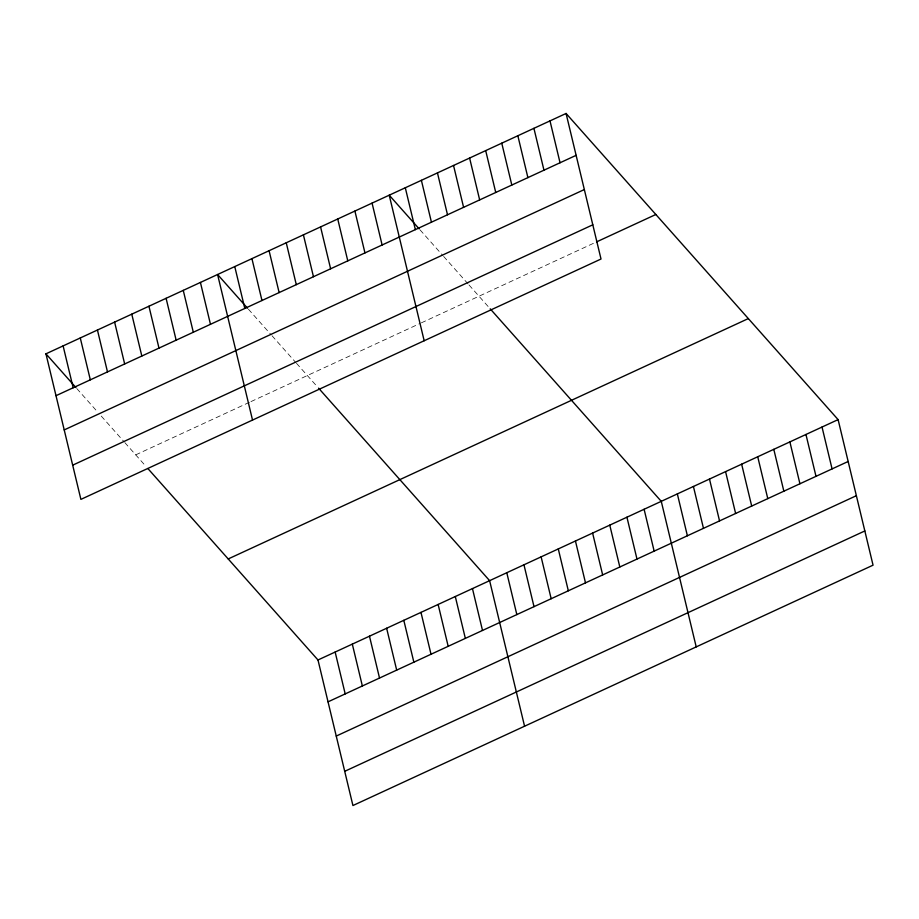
<?xml version="1.0" encoding="UTF-8"?>
<svg xmlns="http://www.w3.org/2000/svg" width="919" height="919" viewBox="0 0 919 919"><rect width="100%" height="100%" fill="white"/><g stroke="black" fill="none" stroke-linecap="round" stroke-linejoin="round"><path stroke-width="0.69" stroke-dasharray="4.59 3.45" d="M135.725 454.859L249.738 402.166M250.967 401.603L420.155 323.408M421.373 322.845L595.248 242.501M420.063 229.888L442.728 255.402M443.636 256.424L468.116 283.971M469.023 284.993L489.276 307.785M248.417 309.209L271.094 334.723M272.001 335.734L295.573 362.27M296.481 363.292L317.641 387.106M76.782 388.53L97.632 411.999M101.262 416.077L123.939 441.591M124.835 442.613L145.995 466.427"/><path stroke-width="1.38" d="M566.07 113.462L601.015 259.02L80.895 499.385L45.95 353.826L566.07 113.462L838.105 419.615L873.05 565.174L352.93 805.538L317.985 659.98L147.867 468.529M56.002 395.698L576.121 155.334M64.215 429.92L584.335 189.555M72.681 465.175L592.801 224.81M596.477 241.927L655.844 214.495M228.211 558.947L748.33 318.583M317.985 659.98L838.105 419.615M328.037 701.84L848.157 461.476M336.251 736.062L856.37 495.697M344.717 771.317L864.836 530.952M419.156 228.865L389.231 195.196L424.176 340.754M490.206 308.83L661.266 501.337L696.211 646.896M247.51 308.187L217.585 274.505L252.53 420.075M318.571 388.151L489.62 580.659L524.565 726.217M45.95 353.826L75.875 387.508M822.023 427.036L832.074 468.908M805.952 434.469L816.003 476.341M789.88 441.901L799.932 483.762M773.798 449.334L783.85 491.194M757.727 456.754L767.779 498.626M741.644 464.187L751.696 506.059M725.573 471.619L735.625 513.48M709.491 479.052L719.543 520.912M693.42 486.473L703.472 528.345M677.337 493.905L687.389 535.777M644.104 509.264L654.156 551.136M549.999 120.894L560.05 162.766M533.916 128.327L543.968 170.187M626.93 517.202L636.982 559.062M517.845 135.759L527.897 177.62M609.768 525.128L619.82 567M501.763 143.18L511.814 185.052M592.606 533.066L602.657 574.926M485.691 150.613L495.743 192.485M575.443 540.992L585.495 582.864M469.609 158.045L479.661 199.905M558.281 548.93L568.333 590.791M453.538 165.477L463.59 207.338M541.119 556.857L551.17 598.729M437.455 172.898L447.507 214.77M523.956 564.794L534.008 606.655M421.384 180.331L431.436 222.203M506.783 572.721L516.834 614.593M405.302 187.763L415.354 229.624M472.458 588.585L482.509 630.457M372.069 203.122L382.12 244.994M455.296 596.523L465.347 638.383M354.906 211.06L364.958 252.92M438.133 604.449L448.185 646.321M337.732 218.986L347.784 260.858M420.971 612.387L431.022 654.248M320.57 226.913L330.622 268.785M403.809 620.314L413.86 662.185M303.408 234.85L313.459 276.722M386.635 628.251L396.686 670.112M286.246 242.777L296.297 284.649M369.472 636.178L379.524 678.05M269.083 250.715L279.135 292.587M352.31 644.116L362.362 685.976M251.921 258.641L261.972 300.513M335.148 652.042L345.199 693.914M234.759 266.579L244.81 308.451M200.422 282.443L210.474 324.315M183.26 290.37L193.312 332.241M166.098 298.307L176.149 340.179M148.935 306.234L158.987 348.106M131.773 314.172L141.825 356.044M114.611 322.098L124.662 363.97M97.437 330.036L107.489 371.908M80.275 337.962L90.326 379.834M63.112 345.9L73.164 387.761"/></g></svg>
